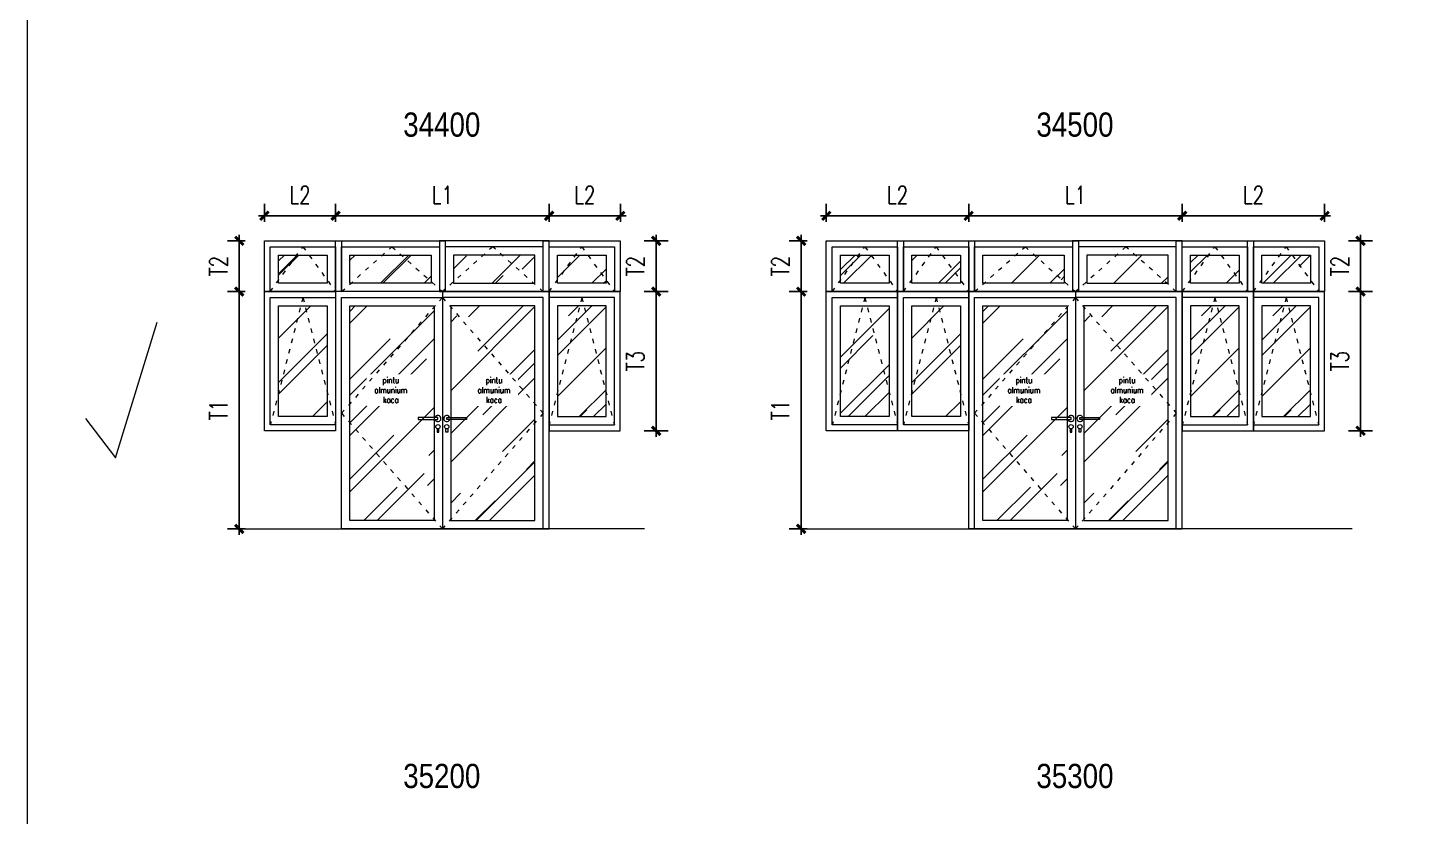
# Model space of a CAD drawing. Header units: centimetres. Extents: x 241563 to 294181, y -34797 to 61752.
# Drawn here: x 247733 to 259339, y -9092 to -2442 of the extents above; entities that cross this region are included whole.
import ezdxf

# ---------------------------------------------------------------- set-up
doc = ezdxf.new("R2010")
doc.units = ezdxf.units.CM
doc.header["$MEASUREMENT"] = 0
doc.linetypes.add('ACAD_ISO03W100', pattern=[30, 12, -18])
doc.layers.add('0.00', color=130, linetype='Continuous', lineweight=0)
doc.layers.add('0.09', color=30, linetype='Continuous', lineweight=9)
doc.styles.add('51DIM', font='SIMPLEX.shx', dxfattribs={"width": 0.85})
doc.styles.add('ISO', font='ARIALN.TTF')
doc.styles.add('TEXT', font='simplex.shx', dxfattribs={"width": 0.75})
doc.dimstyles.new('D100B', dxfattribs={"dimscale": 100, "dimtxt": 1.5, "dimasz": 0.5, "dimexe": 1, "dimexo": 2, "dimgap": 1, "dimtad": 1, "dimdec": 0, "dimzin": 0, "dimdsep": 46, "dimtxsty": 'TEXT', "dimblk1": 'tick', "dimblk2": 'tick', "dimsah": 1, "dimcen": 0, "dimclre": 15, "dimadec": 0, "dimazin": 0, "dimtfac": 1, "dimtdec": 0, "dimtix": 1, "dimtmove": 2, "dimatfit": 3, "dimldrblk": 'tick', "dimfxl": 1, "dimtolj": 1, "dimtzin": 0, "dimarcsym": 0})
pattern_1 = [(45, (-3101.54, -23626.1), (424.2641, 1131.37085), [7500, -1000, 2500, -500]), (45, (-2808.1, -22979.1), (-823.7794, 116.6726), [1500, -165, 3000, -375]), (45, (-3225.3, -23148.82), (1601.59686, 2075.3584), [4000, -700, 2000, -500])]
pattern_2 = [(45, (2234.8, -23626.1), (424.2641, 1131.37085), [7500, -1000, 2500, -500]), (45, (2528.23, -22979.1), (-823.7794, 116.6726), [1500, -165, 3000, -375]), (45, (2111.04, -23148.82), (1601.59686, 2075.3584), [4000, -700, 2000, -500])]
pattern_3 = [(45, (2834.8, -23626.1), (424.2641, 1131.37085), [7500, -1000, 2500, -500]), (45, (3128.23, -22979.1), (-823.7794, 116.6726), [1500, -165, 3000, -375]), (45, (2711.04, -23148.82), (1601.59686, 2075.3584), [4000, -700, 2000, -500])]
pattern_4 = [(45, (-38508.8, -6390.1), (424.2641, 1131.37085), [7500, -1000, 2500, -500]), (45, (-38215.36, -5743.1), (-823.7794, 116.6726), [1500, -165, 3000, -375]), (45, (-38632.55, -5912.83), (1601.59686, 2075.3584), [4000, -700, 2000, -500])]

# ---------------------------------------------------------------- blocks, each defined once
blk = doc.blocks.new('tick')
for p, q in [((-1, 0), (1, 0)), ((0, 1), (0, -1))]:
    blk.add_line(p, q)
at = {"const_width": 0.5}
blk.add_lwpolyline([(-0.71, -0.71), (0.71, 0.71)], dxfattribs=at)
blk = doc.blocks.new('*D314')
at = {"color": 15, "linetype": 'Continuous', "lineweight": -2, "ltscale": 2, "transparency": 16777216}
for p, q in [((250330, -4040), (250330, -3929)), ((252130, -4040), (252130, -3929))]:
    blk.add_line(p, q, dxfattribs=at)
at = {"color": 0, "linetype": 'Continuous', "lineweight": -2, "ltscale": 2, "transparency": 16777216}
blk.add_line((250380, -4029), (252080, -4029), dxfattribs=at)
at = {"layer": 'Defpoints', "color": 0, "linetype": 'Continuous', "ltscale": 2, "transparency": 16777216}
for p in [(252130, -4029), (250330, -4240), (252130, -4240)]:
    blk.add_point(p, dxfattribs=at)
at = {"color": 0, "linetype": 'Continuous', "lineweight": -2, "ltscale": 2, "transparency": 16777216, "xscale": 50, "yscale": 50, "zscale": 50, "rotation": 180}
blk.add_blockref('tick', (250330, -4029), dxfattribs=at)
at = {"color": 0, "linetype": 'Continuous', "lineweight": -2, "ltscale": 2, "transparency": 16777216, "xscale": 50, "yscale": 50, "zscale": 50}
blk.add_blockref('tick', (252130, -4029), dxfattribs=at)
at = {"color": 0, "linetype": 'Continuous', "ltscale": 2, "transparency": 16777216, "insert": (251230, -3854), "char_height": 150, "attachment_point": 5, "style": 'TEXT'}
blk.add_mtext('\\A1;L1', dxfattribs=at)
blk = doc.blocks.new('*D315')
at = {"color": 15, "linetype": 'Continuous', "lineweight": -2, "ltscale": 2, "transparency": 16777216}
for p, q in [((252130, -4040), (252130, -3929)), ((252730, -4040), (252730, -3929))]:
    blk.add_line(p, q, dxfattribs=at)
at = {"color": 0, "linetype": 'Continuous', "lineweight": -2, "ltscale": 2, "transparency": 16777216}
blk.add_line((252180, -4029), (252680, -4029), dxfattribs=at)
at = {"layer": 'Defpoints', "color": 0, "linetype": 'Continuous', "ltscale": 2, "transparency": 16777216}
for p in [(252730, -4029), (252130, -4240), (252730, -4240)]:
    blk.add_point(p, dxfattribs=at)
at = {"color": 0, "linetype": 'Continuous', "lineweight": -2, "ltscale": 2, "transparency": 16777216, "xscale": 50, "yscale": 50, "zscale": 50, "rotation": 180}
blk.add_blockref('tick', (252130, -4029), dxfattribs=at)
at = {"color": 0, "linetype": 'Continuous', "lineweight": -2, "ltscale": 2, "transparency": 16777216, "xscale": 50, "yscale": 50, "zscale": 50}
blk.add_blockref('tick', (252730, -4029), dxfattribs=at)
at = {"color": 0, "linetype": 'Continuous', "ltscale": 2, "transparency": 16777216, "insert": (252430, -3854), "char_height": 150, "attachment_point": 5, "style": 'TEXT'}
blk.add_mtext('\\A1;L2', dxfattribs=at)
blk = doc.blocks.new('*D316')
at = {"color": 15, "linetype": 'Continuous', "lineweight": -2, "ltscale": 2, "transparency": 16777216}
for p, q in [((249730, -4040), (249730, -3929)), ((250330, -4040), (250330, -3929))]:
    blk.add_line(p, q, dxfattribs=at)
at = {"color": 0, "linetype": 'Continuous', "lineweight": -2, "ltscale": 2, "transparency": 16777216}
blk.add_line((250280, -4029), (249780, -4029), dxfattribs=at)
at = {"layer": 'Defpoints', "color": 0, "linetype": 'Continuous', "ltscale": 2, "transparency": 16777216}
for p in [(249730, -4029), (249730, -4240), (250330, -4240)]:
    blk.add_point(p, dxfattribs=at)
at = {"color": 0, "linetype": 'Continuous', "lineweight": -2, "ltscale": 2, "transparency": 16777216, "xscale": 50, "yscale": 50, "zscale": 50, "rotation": 180}
blk.add_blockref('tick', (249730, -4029), dxfattribs=at)
at = {"color": 0, "linetype": 'Continuous', "lineweight": -2, "ltscale": 2, "transparency": 16777216, "xscale": 50, "yscale": 50, "zscale": 50}
blk.add_blockref('tick', (250330, -4029), dxfattribs=at)
at = {"color": 0, "linetype": 'Continuous', "ltscale": 2, "transparency": 16777216, "insert": (250030, -3854), "char_height": 150, "attachment_point": 5, "style": 'TEXT'}
blk.add_mtext('\\A1;L2', dxfattribs=at)
blk = doc.blocks.new('*D317')
at = {"color": 15, "linetype": 'Continuous', "lineweight": -2, "ltscale": 2, "transparency": 16777216}
for p, q in [((249530, -4668), (249418, -4668)), ((249530, -6668), (249418, -6668))]:
    blk.add_line(p, q, dxfattribs=at)
at = {"color": 0, "linetype": 'Continuous', "lineweight": -2, "ltscale": 2, "transparency": 16777216}
blk.add_line((249518, -4718), (249518, -6618), dxfattribs=at)
at = {"layer": 'Defpoints', "color": 0, "linetype": 'Continuous', "ltscale": 2, "transparency": 16777216}
for p in [(249730, -4668), (249518, -6668), (249730, -6668)]:
    blk.add_point(p, dxfattribs=at)
at = {"color": 0, "linetype": 'Continuous', "lineweight": -2, "ltscale": 2, "transparency": 16777216, "xscale": 50, "yscale": 50, "zscale": 50}
for p, rotation in [((249518, -4668), 90), ((249518, -6668), 270)]:
    blk.add_blockref('tick', p, dxfattribs=dict(at, rotation=rotation))
at = {"color": 0, "linetype": 'Continuous', "ltscale": 2, "transparency": 16777216, "insert": (249343, -5668), "char_height": 150, "attachment_point": 5, "rotation": 90, "style": 'TEXT'}
blk.add_mtext('\\A1;T1', dxfattribs=at)
blk = doc.blocks.new('*D318')
at = {"color": 15, "linetype": 'Continuous', "lineweight": -2, "ltscale": 2, "transparency": 16777216}
for p, q in [((249530, -4240), (249418, -4240)), ((249530, -4668), (249418, -4668))]:
    blk.add_line(p, q, dxfattribs=at)
at = {"color": 0, "linetype": 'Continuous', "lineweight": -2, "ltscale": 2, "transparency": 16777216}
blk.add_line((249518, -4290), (249518, -4618), dxfattribs=at)
at = {"layer": 'Defpoints', "color": 0, "linetype": 'Continuous', "ltscale": 2, "transparency": 16777216}
for p in [(249730, -4240), (249518, -4668), (249730, -4668)]:
    blk.add_point(p, dxfattribs=at)
at = {"color": 0, "linetype": 'Continuous', "lineweight": -2, "ltscale": 2, "transparency": 16777216, "xscale": 50, "yscale": 50, "zscale": 50}
for p, rotation in [((249518, -4240), 90), ((249518, -4668), 270)]:
    blk.add_blockref('tick', p, dxfattribs=dict(at, rotation=rotation))
at = {"color": 0, "linetype": 'Continuous', "ltscale": 2, "transparency": 16777216, "insert": (249343, -4454), "char_height": 150, "attachment_point": 5, "rotation": 90, "style": 'TEXT'}
blk.add_mtext('\\A1;T2', dxfattribs=at)
blk = doc.blocks.new('*D319')
at = {"color": 15, "linetype": 'Continuous', "lineweight": -2, "ltscale": 2, "transparency": 16777216}
for p, q in [((252930, -4240), (253132, -4240)), ((252930, -4668), (253132, -4668))]:
    blk.add_line(p, q, dxfattribs=at)
at = {"color": 0, "linetype": 'Continuous', "lineweight": -2, "ltscale": 2, "transparency": 16777216}
blk.add_line((253032, -4618), (253032, -4290), dxfattribs=at)
at = {"layer": 'Defpoints', "color": 0, "linetype": 'Continuous', "ltscale": 2, "transparency": 16777216}
for p in [(252730, -4240), (253032, -4240), (252730, -4668)]:
    blk.add_point(p, dxfattribs=at)
at = {"color": 0, "linetype": 'Continuous', "lineweight": -2, "ltscale": 2, "transparency": 16777216, "xscale": 50, "yscale": 50, "zscale": 50}
for p, rotation in [((253032, -4240), 90), ((253032, -4668), 270)]:
    blk.add_blockref('tick', p, dxfattribs=dict(at, rotation=rotation))
at = {"color": 0, "linetype": 'Continuous', "ltscale": 2, "transparency": 16777216, "insert": (252857, -4454), "char_height": 150, "attachment_point": 5, "rotation": 90, "style": 'TEXT'}
blk.add_mtext('\\A1;T2', dxfattribs=at)
blk = doc.blocks.new('*D320')
at = {"color": 15, "linetype": 'Continuous', "lineweight": -2, "ltscale": 2, "transparency": 16777216}
for p, q in [((252930, -4668), (253132, -4668)), ((252930, -5841), (253132, -5841))]:
    blk.add_line(p, q, dxfattribs=at)
at = {"color": 0, "linetype": 'Continuous', "lineweight": -2, "ltscale": 2, "transparency": 16777216}
blk.add_line((253032, -5791), (253032, -4718), dxfattribs=at)
at = {"layer": 'Defpoints', "color": 0, "linetype": 'Continuous', "ltscale": 2, "transparency": 16777216}
for p in [(252730, -4668), (253032, -4668), (252730, -5841)]:
    blk.add_point(p, dxfattribs=at)
at = {"color": 0, "linetype": 'Continuous', "lineweight": -2, "ltscale": 2, "transparency": 16777216, "xscale": 50, "yscale": 50, "zscale": 50}
for p, rotation in [((253032, -4668), 90), ((253032, -5841), 270)]:
    blk.add_blockref('tick', p, dxfattribs=dict(at, rotation=rotation))
at = {"color": 0, "linetype": 'Continuous', "ltscale": 2, "transparency": 16777216, "insert": (252857, -5255), "char_height": 150, "attachment_point": 5, "rotation": 90, "style": 'TEXT'}
blk.add_mtext('\\A1;T3', dxfattribs=at)
blk = doc.blocks.new('*D321')
at = {"color": 15, "linetype": 'Continuous', "lineweight": -2, "ltscale": 2, "transparency": 16777216}
for p, q in [((254266, -4668), (254154, -4668)), ((254266, -6668), (254154, -6668))]:
    blk.add_line(p, q, dxfattribs=at)
at = {"color": 0, "linetype": 'Continuous', "lineweight": -2, "ltscale": 2, "transparency": 16777216}
blk.add_line((254254, -4718), (254254, -6618), dxfattribs=at)
at = {"layer": 'Defpoints', "color": 0, "linetype": 'Continuous', "ltscale": 2, "transparency": 16777216}
for p in [(254466, -4668), (254254, -6668), (254466, -6668)]:
    blk.add_point(p, dxfattribs=at)
at = {"color": 0, "linetype": 'Continuous', "lineweight": -2, "ltscale": 2, "transparency": 16777216, "xscale": 50, "yscale": 50, "zscale": 50}
for p, rotation in [((254254, -4668), 90), ((254254, -6668), 270)]:
    blk.add_blockref('tick', p, dxfattribs=dict(at, rotation=rotation))
at = {"color": 0, "linetype": 'Continuous', "ltscale": 2, "transparency": 16777216, "insert": (254079, -5668), "char_height": 150, "attachment_point": 5, "rotation": 90, "style": 'TEXT'}
blk.add_mtext('\\A1;T1', dxfattribs=at)
blk = doc.blocks.new('*D322')
at = {"color": 15, "linetype": 'Continuous', "lineweight": -2, "ltscale": 2, "transparency": 16777216}
for p, q in [((254266, -4240), (254154, -4240)), ((254266, -4668), (254154, -4668))]:
    blk.add_line(p, q, dxfattribs=at)
at = {"color": 0, "linetype": 'Continuous', "lineweight": -2, "ltscale": 2, "transparency": 16777216}
blk.add_line((254254, -4290), (254254, -4618), dxfattribs=at)
at = {"layer": 'Defpoints', "color": 0, "linetype": 'Continuous', "ltscale": 2, "transparency": 16777216}
for p in [(254466, -4240), (254254, -4668), (254466, -4668)]:
    blk.add_point(p, dxfattribs=at)
at = {"color": 0, "linetype": 'Continuous', "lineweight": -2, "ltscale": 2, "transparency": 16777216, "xscale": 50, "yscale": 50, "zscale": 50}
for p, rotation in [((254254, -4240), 90), ((254254, -4668), 270)]:
    blk.add_blockref('tick', p, dxfattribs=dict(at, rotation=rotation))
at = {"color": 0, "linetype": 'Continuous', "ltscale": 2, "transparency": 16777216, "insert": (254079, -4454), "char_height": 150, "attachment_point": 5, "rotation": 90, "style": 'TEXT'}
blk.add_mtext('\\A1;T2', dxfattribs=at)
blk = doc.blocks.new('*D323')
at = {"color": 15, "linetype": 'Continuous', "lineweight": -2, "ltscale": 2, "transparency": 16777216}
for p, q in [((255666, -4040), (255666, -3929)), ((257466, -4040), (257466, -3929))]:
    blk.add_line(p, q, dxfattribs=at)
at = {"color": 0, "linetype": 'Continuous', "lineweight": -2, "ltscale": 2, "transparency": 16777216}
blk.add_line((255716, -4029), (257416, -4029), dxfattribs=at)
at = {"layer": 'Defpoints', "color": 0, "linetype": 'Continuous', "ltscale": 2, "transparency": 16777216}
for p in [(257466, -4029), (255666, -4240), (257466, -4240)]:
    blk.add_point(p, dxfattribs=at)
at = {"color": 0, "linetype": 'Continuous', "lineweight": -2, "ltscale": 2, "transparency": 16777216, "xscale": 50, "yscale": 50, "zscale": 50, "rotation": 180}
blk.add_blockref('tick', (255666, -4029), dxfattribs=at)
at = {"color": 0, "linetype": 'Continuous', "lineweight": -2, "ltscale": 2, "transparency": 16777216, "xscale": 50, "yscale": 50, "zscale": 50}
blk.add_blockref('tick', (257466, -4029), dxfattribs=at)
at = {"color": 0, "linetype": 'Continuous', "ltscale": 2, "transparency": 16777216, "insert": (256566, -3854), "char_height": 150, "attachment_point": 5, "style": 'TEXT'}
blk.add_mtext('\\A1;L1', dxfattribs=at)
blk = doc.blocks.new('*D324')
at = {"color": 15, "linetype": 'Continuous', "lineweight": -2, "ltscale": 2, "transparency": 16777216}
for p, q in [((254466, -4040), (254466, -3929)), ((255666, -4040), (255666, -3929))]:
    blk.add_line(p, q, dxfattribs=at)
at = {"color": 0, "linetype": 'Continuous', "lineweight": -2, "ltscale": 2, "transparency": 16777216}
blk.add_line((255616, -4029), (254516, -4029), dxfattribs=at)
at = {"layer": 'Defpoints', "color": 0, "linetype": 'Continuous', "ltscale": 2, "transparency": 16777216}
for p in [(254466, -4029), (254466, -4240), (255666, -4240)]:
    blk.add_point(p, dxfattribs=at)
at = {"color": 0, "linetype": 'Continuous', "lineweight": -2, "ltscale": 2, "transparency": 16777216, "xscale": 50, "yscale": 50, "zscale": 50, "rotation": 180}
blk.add_blockref('tick', (254466, -4029), dxfattribs=at)
at = {"color": 0, "linetype": 'Continuous', "lineweight": -2, "ltscale": 2, "transparency": 16777216, "xscale": 50, "yscale": 50, "zscale": 50}
blk.add_blockref('tick', (255666, -4029), dxfattribs=at)
at = {"color": 0, "linetype": 'Continuous', "ltscale": 2, "transparency": 16777216, "insert": (255066, -3854), "char_height": 150, "attachment_point": 5, "style": 'TEXT'}
blk.add_mtext('\\A1;L2', dxfattribs=at)
blk = doc.blocks.new('*D325')
at = {"color": 15, "linetype": 'Continuous', "lineweight": -2, "ltscale": 2, "transparency": 16777216}
for p, q in [((257466, -4040), (257466, -3929)), ((258666, -4040), (258666, -3929))]:
    blk.add_line(p, q, dxfattribs=at)
at = {"color": 0, "linetype": 'Continuous', "lineweight": -2, "ltscale": 2, "transparency": 16777216}
blk.add_line((258616, -4029), (257516, -4029), dxfattribs=at)
at = {"layer": 'Defpoints', "color": 0, "linetype": 'Continuous', "ltscale": 2, "transparency": 16777216}
for p in [(257466, -4029), (257466, -4240), (258666, -4240)]:
    blk.add_point(p, dxfattribs=at)
at = {"color": 0, "linetype": 'Continuous', "lineweight": -2, "ltscale": 2, "transparency": 16777216, "xscale": 50, "yscale": 50, "zscale": 50, "rotation": 180}
blk.add_blockref('tick', (257466, -4029), dxfattribs=at)
at = {"color": 0, "linetype": 'Continuous', "lineweight": -2, "ltscale": 2, "transparency": 16777216, "xscale": 50, "yscale": 50, "zscale": 50}
blk.add_blockref('tick', (258666, -4029), dxfattribs=at)
at = {"color": 0, "linetype": 'Continuous', "ltscale": 2, "transparency": 16777216, "insert": (258066, -3854), "char_height": 150, "attachment_point": 5, "style": 'TEXT'}
blk.add_mtext('\\A1;L2', dxfattribs=at)
blk = doc.blocks.new('*D326')
at = {"color": 15, "linetype": 'Continuous', "lineweight": -2, "ltscale": 2, "transparency": 16777216}
for p, q in [((258866, -4240), (259069, -4240)), ((258866, -4668), (259069, -4668))]:
    blk.add_line(p, q, dxfattribs=at)
at = {"color": 0, "linetype": 'Continuous', "lineweight": -2, "ltscale": 2, "transparency": 16777216}
blk.add_line((258969, -4618), (258969, -4290), dxfattribs=at)
at = {"layer": 'Defpoints', "color": 0, "linetype": 'Continuous', "ltscale": 2, "transparency": 16777216}
for p in [(258666, -4240), (258969, -4240), (258666, -4668)]:
    blk.add_point(p, dxfattribs=at)
at = {"color": 0, "linetype": 'Continuous', "lineweight": -2, "ltscale": 2, "transparency": 16777216, "xscale": 50, "yscale": 50, "zscale": 50}
for p, rotation in [((258969, -4240), 90), ((258969, -4668), 270)]:
    blk.add_blockref('tick', p, dxfattribs=dict(at, rotation=rotation))
at = {"color": 0, "linetype": 'Continuous', "ltscale": 2, "transparency": 16777216, "insert": (258794, -4454), "char_height": 150, "attachment_point": 5, "rotation": 90, "style": 'TEXT'}
blk.add_mtext('\\A1;T2', dxfattribs=at)
blk = doc.blocks.new('*D327')
at = {"color": 15, "linetype": 'Continuous', "lineweight": -2, "ltscale": 2, "transparency": 16777216}
for p, q in [((258866, -4668), (259069, -4668)), ((258866, -5841), (259069, -5841))]:
    blk.add_line(p, q, dxfattribs=at)
at = {"color": 0, "linetype": 'Continuous', "lineweight": -2, "ltscale": 2, "transparency": 16777216}
blk.add_line((258969, -5791), (258969, -4718), dxfattribs=at)
at = {"layer": 'Defpoints', "color": 0, "linetype": 'Continuous', "ltscale": 2, "transparency": 16777216}
for p in [(258666, -4668), (258969, -4668), (258666, -5841)]:
    blk.add_point(p, dxfattribs=at)
at = {"color": 0, "linetype": 'Continuous', "lineweight": -2, "ltscale": 2, "transparency": 16777216, "xscale": 50, "yscale": 50, "zscale": 50}
for p, rotation in [((258969, -4668), 90), ((258969, -5841), 270)]:
    blk.add_blockref('tick', p, dxfattribs=dict(at, rotation=rotation))
at = {"color": 0, "linetype": 'Continuous', "ltscale": 2, "transparency": 16777216, "insert": (258794, -5255), "char_height": 150, "attachment_point": 5, "rotation": 90, "style": 'TEXT'}
blk.add_mtext('\\A1;T3', dxfattribs=at)

msp = doc.modelspace()

# ---------------------------------------------------------------- hatches: boundary and pattern name
at = {"layer": '0.00', "linetype": 'Continuous', "ltscale": 2}
h = msp.add_hatch(dxfattribs=at)
h.set_pattern_fill('AR-RROOF', color=4, scale=500, angle=45)
h.set_pattern_definition(pattern_4)
h.paths.add_polyline_path([(250259.7, -4598.1), (249849.7, -4598.1), (249849.7, -4359.8), (250259.7, -4359.8)])
h.paths.add_polyline_path([(251134.7, -4598.1), (250449.7, -4598.1), (250449.7, -4359.8), (251134.7, -4359.8)])
h.paths.add_polyline_path([(251324.7, -4598.1), (252009.7, -4598.1), (252009.7, -4359.8), (251324.7, -4359.8)])
h.paths.add_polyline_path([(252609.7, -4598.1), (252199.7, -4598.1), (252199.7, -4359.8), (252609.7, -4359.8)])
h = msp.add_hatch(dxfattribs=at)
h.set_pattern_fill('AR-RROOF', color=4, scale=500, angle=45)
h.set_pattern_definition(pattern_4)
h.paths.add_polyline_path([(254996, -4598.1), (254586, -4598.1), (254586, -4359.8), (254996, -4359.8)])
h.paths.add_polyline_path([(255596, -4598.1), (255186, -4598.1), (255186, -4359.8), (255596, -4359.8)])
h.paths.add_polyline_path([(256471, -4598.1), (255786, -4598.1), (255786, -4359.8), (256471, -4359.8)])
h.paths.add_polyline_path([(256661, -4598.1), (257346, -4598.1), (257346, -4359.8), (256661, -4359.8)])
h.paths.add_polyline_path([(257946, -4598.1), (257536, -4598.1), (257536, -4359.8), (257946, -4359.8)])
h.paths.add_polyline_path([(258546, -4598.1), (258136, -4598.1), (258136, -4359.8), (258546, -4359.8)])
h = msp.add_hatch(dxfattribs=at)
h.set_pattern_fill('AR-RROOF', color=4, scale=500, angle=45)
h.set_pattern_definition(pattern_1)
h.paths.add_polyline_path([(249849.7, -4788.1), (250259.7, -4788.1), (250259.7, -5721.5), (249849.7, -5721.5)])
h = msp.add_hatch(dxfattribs=at)
h.set_pattern_fill('AR-RROOF', color=4, scale=500, angle=45)
h.set_pattern_definition(pattern_1)
h.paths.add_polyline_path([(251159.7, -6598.1), (250449.7, -6598.1), (250449.7, -4788.1), (251159.7, -4788.1)])
h = msp.add_hatch(dxfattribs=at)
h.set_pattern_fill('AR-RROOF', color=4, scale=500, angle=45)
h.set_pattern_definition(pattern_1)
h.paths.add_polyline_path([(251299.7, -6598.1), (252009.7, -6598.1), (252009.7, -4788.1), (251299.7, -4788.1)])
h = msp.add_hatch(dxfattribs=at)
h.set_pattern_fill('AR-RROOF', color=4, scale=500, angle=45)
h.set_pattern_definition(pattern_1)
h.paths.add_polyline_path([(252609.7, -4788.1), (252199.7, -4788.1), (252199.7, -5721.5), (252609.7, -5721.5)])
h = msp.add_hatch(dxfattribs=at)
h.set_pattern_fill('AR-RROOF', color=4, scale=500, angle=45)
h.set_pattern_definition(pattern_3)
h.paths.add_polyline_path([(254586, -4788.1), (254996, -4788.1), (254996, -5721.5), (254586, -5721.5)])
h = msp.add_hatch(dxfattribs=at)
h.set_pattern_fill('AR-RROOF', color=4, scale=500, angle=45)
h.set_pattern_definition(pattern_2)
h.paths.add_polyline_path([(255186, -4788.1), (255596, -4788.1), (255596, -5721.5), (255186, -5721.5)])
h = msp.add_hatch(dxfattribs=at)
h.set_pattern_fill('AR-RROOF', color=4, scale=500, angle=45)
h.set_pattern_definition(pattern_2)
h.paths.add_polyline_path([(256496, -6598.1), (255786, -6598.1), (255786, -4788.1), (256496, -4788.1)])
h = msp.add_hatch(dxfattribs=at)
h.set_pattern_fill('AR-RROOF', color=4, scale=500, angle=45)
h.set_pattern_definition(pattern_2)
h.paths.add_polyline_path([(256636, -6598.1), (257346, -6598.1), (257346, -4788.1), (256636, -4788.1)])
h = msp.add_hatch(dxfattribs=at)
h.set_pattern_fill('AR-RROOF', color=4, scale=500, angle=45)
h.set_pattern_definition(pattern_2)
h.paths.add_polyline_path([(257946, -4788.1), (257536, -4788.1), (257536, -5721.5), (257946, -5721.5)])
h = msp.add_hatch(dxfattribs=at)
h.set_pattern_fill('AR-RROOF', color=4, scale=500, angle=45)
h.set_pattern_definition(pattern_3)
h.paths.add_polyline_path([(258546, -4788.1), (258136, -4788.1), (258136, -5721.5), (258546, -5721.5)])

# ---------------------------------------------------------------- linework, layer by layer
at = {"layer": '0.00', "color": 40, "linetype": 'Continuous', "ltscale": 2, "true_color": 0xf8d731}
for p, q in [((250329.7, -4668.1), (249729.7, -4668.1)), ((252129.7, -4668.1), (252729.7, -4668.1)), ((255066, -4668.1), (254466, -4668.1)), ((255666, -4668.1), (255066, -4668.1)), ((257466, -4668.1), (258066, -4668.1)), ((258066, -4668.1), (258666, -4668.1))]:
    msp.add_line(p, q, dxfattribs=at)
at = {"layer": '0.00', "color": 40, "linetype": 'Continuous', "ltscale": 0.5, "true_color": 0xf8d731}
for p, q in [((249525.4, -6668.1), (251531.5, -6668.1)), ((252934, -6668.1), (250927.9, -6668.1)), ((254232.8, -6668.1), (256867.8, -6668.1)), ((258899.2, -6668.1), (256264.3, -6668.1))]:
    msp.add_line(p, q, dxfattribs=at)
for points in [[(250379.7, -4668.1), (249729.7, -4668.1), (249729.7, -4239.8), (250379.7, -4239.8)], [(250329.7, -4668.1), (249779.7, -4668.1), (249779.7, -4289.8), (250329.7, -4289.8)], [(251254.7, -4668.1), (250329.7, -4668.1), (250329.7, -4239.8), (251254.7, -4239.8)], [(251254.7, -4668.1), (250329.7, -4668.1), (250329.7, -4239.8), (251254.7, -4239.8)], [(251204.7, -4668.1), (250379.7, -4668.1), (250379.7, -4289.8), (251204.7, -4289.8)], [(251204.7, -4668.1), (250379.7, -4668.1), (250379.7, -4289.8), (251204.7, -4289.8)], [(251204.7, -4668.1), (252129.7, -4668.1), (252129.7, -4239.8), (251204.7, -4239.8)], [(251204.7, -4668.1), (252129.7, -4668.1), (252129.7, -4239.8), (251204.7, -4239.8)], [(251254.7, -4668.1), (252079.7, -4668.1), (252079.7, -4289.8), (251254.7, -4289.8)], [(251254.7, -4668.1), (252079.7, -4668.1), (252079.7, -4289.8), (251254.7, -4289.8)], [(252729.7, -4668.1), (252079.7, -4668.1), (252079.7, -4239.8), (252729.7, -4239.8)], [(252679.7, -4668.1), (252129.7, -4668.1), (252129.7, -4289.8), (252679.7, -4289.8)], [(255116, -4668.1), (254466, -4668.1), (254466, -4239.8), (255116, -4239.8)], [(255066, -4668.1), (254516, -4668.1), (254516, -4289.8), (255066, -4289.8)], [(255716, -4668.1), (255066, -4668.1), (255066, -4239.8), (255716, -4239.8)], [(255666, -4668.1), (255116, -4668.1), (255116, -4289.8), (255666, -4289.8)], [(256591, -4668.1), (255666, -4668.1), (255666, -4239.8), (256591, -4239.8)], [(256591, -4668.1), (255666, -4668.1), (255666, -4239.8), (256591, -4239.8)], [(256541, -4668.1), (255716, -4668.1), (255716, -4289.8), (256541, -4289.8)], [(256541, -4668.1), (255716, -4668.1), (255716, -4289.8), (256541, -4289.8)], [(256541, -4668.1), (257466, -4668.1), (257466, -4239.8), (256541, -4239.8)], [(256541, -4668.1), (257466, -4668.1), (257466, -4239.8), (256541, -4239.8)], [(256591, -4668.1), (257416, -4668.1), (257416, -4289.8), (256591, -4289.8)], [(256591, -4668.1), (257416, -4668.1), (257416, -4289.8), (256591, -4289.8)], [(258066, -4668.1), (257416, -4668.1), (257416, -4239.8), (258066, -4239.8)], [(258016, -4668.1), (257466, -4668.1), (257466, -4289.8), (258016, -4289.8)], [(258666, -4668.1), (258016, -4668.1), (258016, -4239.8), (258666, -4239.8)], [(258616, -4668.1), (258066, -4668.1), (258066, -4289.8), (258616, -4289.8)], [(250259.7, -4598.1), (249849.7, -4598.1), (249849.7, -4359.8), (250259.7, -4359.8)], [(251134.7, -4598.1), (250449.7, -4598.1), (250449.7, -4359.8), (251134.7, -4359.8)], [(251324.7, -4598.1), (252009.7, -4598.1), (252009.7, -4359.8), (251324.7, -4359.8)], [(252609.7, -4598.1), (252199.7, -4598.1), (252199.7, -4359.8), (252609.7, -4359.8)], [(254996, -4598.1), (254586, -4598.1), (254586, -4359.8), (254996, -4359.8)], [(255596, -4598.1), (255186, -4598.1), (255186, -4359.8), (255596, -4359.8)], [(256471, -4598.1), (255786, -4598.1), (255786, -4359.8), (256471, -4359.8)], [(256661, -4598.1), (257346, -4598.1), (257346, -4359.8), (256661, -4359.8)], [(257946, -4598.1), (257536, -4598.1), (257536, -4359.8), (257946, -4359.8)], [(258546, -4598.1), (258136, -4598.1), (258136, -4359.8), (258546, -4359.8)], [(251229.7, -6668.1), (250379.7, -6668.1), (250379.7, -4718.1), (251229.7, -4718.1)], [(251229.7, -6668.1), (252129.7, -6668.1), (252129.7, -4668.1), (251229.7, -4668.1)], [(251229.7, -6668.1), (252079.7, -6668.1), (252079.7, -4718.1), (251229.7, -4718.1)], [(256566, -6668.1), (255666, -6668.1), (255666, -4668.1), (256566, -4668.1)], [(256566, -6668.1), (255716, -6668.1), (255716, -4718.1), (256566, -4718.1)], [(256566, -6668.1), (257466, -6668.1), (257466, -4668.1), (256566, -4668.1)], [(256566, -6668.1), (257416, -6668.1), (257416, -4718.1), (256566, -4718.1)], [(251159.7, -6598.1), (250449.7, -6598.1), (250449.7, -4788.1), (251159.7, -4788.1)], [(251299.7, -6598.1), (252009.7, -6598.1), (252009.7, -4788.1), (251299.7, -4788.1)], [(256496, -6598.1), (255786, -6598.1), (255786, -4788.1), (256496, -4788.1)], [(256636, -6598.1), (257346, -6598.1), (257346, -4788.1), (256636, -4788.1)], [(251192.2, -5730.5), (251026.9, -5730.5), (251026.9, -5746.3), (251192.2, -5746.3)], [(251267.1, -5730.5), (251432.5, -5730.5), (251432.5, -5746.3), (251267.1, -5746.3)], [(256528.6, -5730.5), (256363.2, -5730.5), (256363.2, -5746.3), (256528.6, -5746.3)], [(256603.5, -5730.5), (256768.8, -5730.5), (256768.8, -5746.3), (256603.5, -5746.3)]]:
    msp.add_lwpolyline(points, close=True, dxfattribs=at)
at = {"layer": '0.00', "color": 40, "linetype": 'ACAD_ISO03W100', "ltscale": 3, "true_color": 0xf8d731}
for points in [[(249779.7, -4668.1), (250054.7, -4289.8), (250329.7, -4668.1)], [(250379.7, -4668.1), (250804.7, -4289.8), (251229.7, -4668.1)], [(250379.7, -4668.1), (250804.7, -4289.8), (251229.7, -4668.1)], [(252079.7, -4668.1), (251654.7, -4289.8), (251229.7, -4668.1)], [(252079.7, -4668.1), (251654.7, -4289.8), (251229.7, -4668.1)], [(252129.7, -4668.1), (252404.7, -4289.8), (252679.7, -4668.1)], [(254516, -4668.1), (254791, -4289.8), (255066, -4668.1)], [(255116, -4668.1), (255391, -4289.8), (255666, -4668.1)], [(255716, -4668.1), (256141, -4289.8), (256566, -4668.1)], [(255716, -4668.1), (256141, -4289.8), (256566, -4668.1)], [(257416, -4668.1), (256991, -4289.8), (256566, -4668.1)], [(257416, -4668.1), (256991, -4289.8), (256566, -4668.1)], [(257466, -4668.1), (257741, -4289.8), (258016, -4668.1)], [(258066, -4668.1), (258341, -4289.8), (258616, -4668.1)], [(250054.7, -4718.1), (249779.7, -5791.5)], [(250054.7, -4718.1), (250329.7, -5791.5)], [(252404.7, -4718.1), (252129.7, -5791.5)], [(252404.7, -4718.1), (252679.7, -5791.5)], [(254791, -4718.1), (254516, -5791.5)], [(254791, -4718.1), (255066, -5791.5)], [(255391, -4718.1), (255116, -5791.5)], [(255391, -4718.1), (255666, -5791.5)], [(257741, -4718.1), (257466, -5791.5)], [(257741, -4718.1), (258016, -5791.5)], [(258341, -4718.1), (258066, -5791.5)], [(258341, -4718.1), (258616, -5791.5)]]:
    msp.add_lwpolyline(points, dxfattribs=at)
at = {"layer": '0.00', "color": 40, "linetype": 'Continuous', "ltscale": 2, "true_color": 0xf8d731}
for points in [[(249729.7, -4668.1), (250329.7, -4668.1), (250329.7, -5841.5), (249729.7, -5841.5)], [(249779.7, -4718.1), (250329.7, -4718.1), (250329.7, -5791.5), (249779.7, -5791.5)], [(252729.7, -4668.1), (252129.7, -4668.1), (252129.7, -5841.5), (252729.7, -5841.5)], [(252679.7, -4718.1), (252129.7, -4718.1), (252129.7, -5791.5), (252679.7, -5791.5)], [(254466, -4668.1), (255066, -4668.1), (255066, -5841.5), (254466, -5841.5)], [(254516, -4718.1), (255066, -4718.1), (255066, -5791.5), (254516, -5791.5)], [(255066, -4668.1), (255666, -4668.1), (255666, -5841.5), (255066, -5841.5)], [(255116, -4718.1), (255666, -4718.1), (255666, -5791.5), (255116, -5791.5)], [(258066, -4668.1), (257466, -4668.1), (257466, -5841.5), (258066, -5841.5)], [(258016, -4718.1), (257466, -4718.1), (257466, -5791.5), (258016, -5791.5)], [(258666, -4668.1), (258066, -4668.1), (258066, -5841.5), (258666, -5841.5)], [(258616, -4718.1), (258066, -4718.1), (258066, -5791.5), (258616, -5791.5)], [(249849.7, -4788.1), (250259.7, -4788.1), (250259.7, -5721.5), (249849.7, -5721.5)], [(252609.7, -4788.1), (252199.7, -4788.1), (252199.7, -5721.5), (252609.7, -5721.5)], [(254586, -4788.1), (254996, -4788.1), (254996, -5721.5), (254586, -5721.5)], [(255186, -4788.1), (255596, -4788.1), (255596, -5721.5), (255186, -5721.5)], [(257946, -4788.1), (257536, -4788.1), (257536, -5721.5), (257946, -5721.5)], [(258546, -4788.1), (258136, -4788.1), (258136, -5721.5), (258546, -5721.5)]]:
    msp.add_lwpolyline(points, close=True, dxfattribs=at)
at = {"layer": '0.00', "linetype": 'Continuous', "ltscale": 2}
msp.add_lwpolyline([(248223.1, -5737.7), (248474.1, -6068.9), (248825.6, -4924.7)], dxfattribs=at)
at = {"layer": '0.00', "color": 40, "linetype": 'Continuous', "ltscale": 0.5, "true_color": 0xf8d731}
for points in [[(251184.8, -5823.6), (251184.8, -5853.4), (251199.7, -5853.4), (251199.7, -5823.6)], [(251274.6, -5823.6), (251274.6, -5853.4), (251259.7, -5853.4), (251259.7, -5823.6)], [(256521.1, -5823.6), (256521.1, -5853.4), (256536, -5853.4), (256536, -5823.6)], [(256610.9, -5823.6), (256610.9, -5853.4), (256596.1, -5853.4), (256596.1, -5823.6)]]:
    msp.add_lwpolyline(points, dxfattribs=at)
for centre in [(251192.2, -5807), (251267.1, -5807), (256528.6, -5807), (256603.5, -5807)]:
    msp.add_circle(centre, 18.1, dxfattribs=at)
for centre, start, end in [((251192.2, -5738.4), 197.67913, 162.32087), ((251267.1, -5738.4), 17.67913, 342.32087), ((256528.6, -5738.4), 197.67913, 162.32087), ((256603.5, -5738.4), 17.67913, 342.32087)]:
    msp.add_arc(centre, 25.9, start, end, dxfattribs=at)

# ---------------------------------------------------------------- texts
at = {"layer": '0.00', "color": 40, "linetype": 'Continuous', "ltscale": 2, "true_color": 0xf8d731, "char_height": 204.1, "width": 604.134, "attachment_point": 1, "style": 'ISO'}
for s, insert in [('34400', (250899.9, -3158.1)), ('34500', (256236.3, -3158.1)), ('35200', (250899.9, -8648.6)), ('35300', (256236.3, -8648.6))]:
    msp.add_mtext(s, dxfattribs=dict(at, insert=insert))

# ---------------------------------------------------------------- dimensions: what is measured, and where the dimension line sits
at = {"linetype": 'Continuous', "ltscale": 2}
for base, p1, p2, angle, text, picture, middle in [((249729.7, -4029.1), (250329.7, -4239.8), (249729.7, -4239.8), 180, 'L2', '*D316', (250029.7, -3854.1)), ((254466, -4029.1), (255666, -4239.8), (254466, -4239.8), 180, 'L2', '*D324', (255066, -3854.1)), ((257466, -4029.1), (258666, -4239.8), (257466, -4239.8), 180, 'L2', '*D325', (258066, -3854.1)), ((249518, -4668.1), (249729.7, -4239.8), (249729.7, -4668.1), 90, 'T2', '*D318', (249343, -4453.9)), ((253032.3, -4239.8), (252729.7, -4668.1), (252729.7, -4239.8), 90, 'T2', '*D319', (252857.3, -4453.9)), ((254254.4, -4668.1), (254466, -4239.8), (254466, -4668.1), 90, 'T2', '*D322', (254079.4, -4453.9)), ((258968.6, -4239.8), (258666, -4668.1), (258666, -4239.8), 90, 'T2', '*D326', (258793.6, -4453.9)), ((249518, -6668.1), (249729.7, -4668.1), (249729.7, -6668.1), 90, 'T1', '*D317', (249343, -5668.1)), ((253032.3, -4668.1), (252729.7, -5841.5), (252729.7, -4668.1), 90, 'T3', '*D320', (252857.3, -5254.8)), ((254254.4, -6668.1), (254466, -4668.1), (254466, -6668.1), 90, 'T1', '*D321', (254079.4, -5668.1)), ((258968.6, -4668.1), (258666, -5841.5), (258666, -4668.1), 90, 'T3', '*D327', (258793.6, -5254.8))]:
    dim = msp.add_linear_dim(base=base, p1=p1, p2=p2, angle=angle, text=text, dimstyle='D100B', dxfattribs=at)
    dim.commit()
    dim.dimension.update_dxf_attribs({"geometry": picture, "text_midpoint": middle})
for base, p1, p2, text, picture, middle in [((252129.7, -4029.1), (250329.7, -4239.8), (252129.7, -4239.8), 'L1', '*D314', (251229.7, -3854.1)), ((252729.7, -4029.1), (252129.7, -4239.8), (252729.7, -4239.8), 'L2', '*D315', (252429.7, -3854.1)), ((257466, -4029.1), (255666, -4239.8), (257466, -4239.8), 'L1', '*D323', (256566, -3854.1))]:
    dim = msp.add_linear_dim(base=base, p1=p1, p2=p2, text=text, dimstyle='D100B', dxfattribs=at)
    dim.commit()
    dim.dimension.update_dxf_attribs({"geometry": picture, "text_midpoint": middle})

# ---------------------------------------------------------------- next in the draw order: texts
at = {"layer": '0.09', "color": 2, "lineweight": 18, "char_height": 50, "width": 357.616, "attachment_point": 5, "style": '51DIM', "bg_fill": 3, "box_fill_scale": 1.5, "bg_fill_color": 256, "bg_fill_transparency": 0}
for insert in [(250795, -5498), (251664.4, -5498), (256131.3, -5498), (257000.8, -5498)]:
    msp.add_mtext('{\\C256;pintu \\Palmunium \\Pkaca}', dxfattribs=dict(at, insert=insert))

# ---------------------------------------------------------------- next in the draw order: linework, layer by layer
at = {"layer": '0.00', "color": 40, "linetype": 'Continuous', "ltscale": 2, "true_color": 0xf8d731}
msp.add_lwpolyline([(247733.3, 23609.2), (294181.1, 23609.2), (294181.1, -13852.2), (247733.3, -13852.2)], close=True, dxfattribs=at)
at = {"layer": '0.00', "color": 40, "linetype": 'ACAD_ISO03W100', "ltscale": 3, "true_color": 0xf8d731}
for points in [[(251229.7, -4718.1), (250379.7, -5693.1), (251229.7, -6668.1)], [(251229.7, -4718.1), (252079.7, -5693.1), (251229.7, -6668.1)], [(256566, -4718.1), (255716, -5693.1), (256566, -6668.1)], [(256566, -4718.1), (257416, -5693.1), (256566, -6668.1)]]:
    msp.add_lwpolyline(points, dxfattribs=at)

doc.saveas('drawing.dxf')
